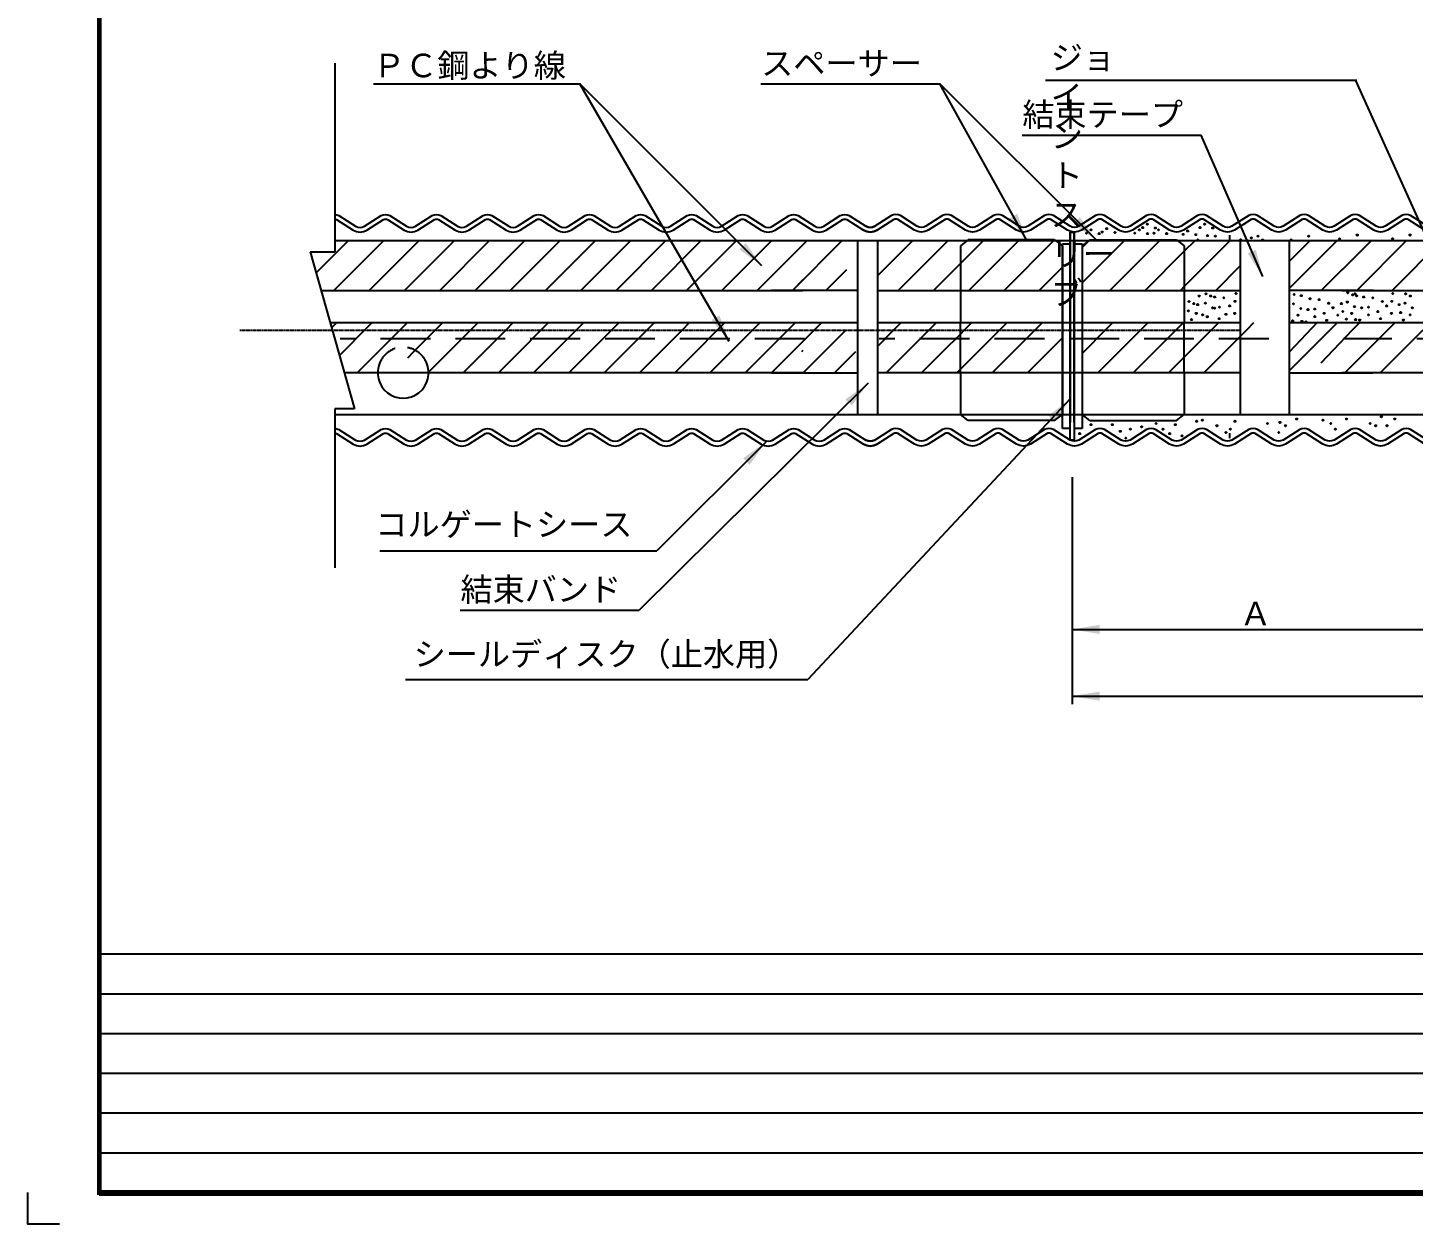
# Model space of a CAD drawing. Extents: x 510 to 34067, y -2197 to 5780.
# Drawn here: x 18567 to 20331, y 46 to 1570 of the extents above; entities that cross this region are included whole.
import ezdxf

# ---------------------------------------------------------------- set-up
doc = ezdxf.new("R2010")
doc.units = 0
doc.linetypes.add('CENTER', pattern=[2, 1.25, -0.25, 0.25, -0.25])
doc.linetypes.add('HIDDEN', pattern=[9.525, 6.35, -3.175])
doc.layers.get('0').update_dxf_attribs({"linetype": 'CONTINUOUS'})
doc.layers.get('DEFPOINTS').update_dxf_attribs({"linetype": 'CONTINUOUS'})
for name, color, linetype in [('DIM', 5, 'CONTINUOUS'), ('DRAW', 7, 'CONTINUOUS'), ('枠', 7, 'CONTINUOUS')]:
    doc.layers.add(name, color=color, linetype=linetype)
doc.styles.add('STYLE1', font='')
doc.styles.add('STYLE2', font='MSMINCHO.TTF')
doc.styles.get('STYLE1').set_extended_font_data('MS PGothic')
doc.dimstyles.get("Standard").update_dxf_attribs({"dimscale": 0, "dimtxt": 0.0001, "dimasz": 35, "dimexe": 0, "dimexo": 0, "dimgap": 0, "dimtad": 1, "dimdec": 4, "dimdsep": 46, "dimlunit": 6, "dimtxsty": 'STYLE2', "dimcen": 0, "dimadec": 0, "dimazin": 0, "dimtfac": 1, "dimtdec": 4, "dimtofl": 0, "dimtmove": 0, "dimatfit": 2, "dimfxl": 0, "dimtolj": 1, "dimtzin": 0, "dimarcsym": 0})
doc.dimstyles.new('STANDARD$7', dxfattribs={"dimscale": 0, "dimtxt": 0.0001, "dimasz": 35, "dimexe": 0, "dimexo": 0, "dimgap": 0, "dimtad": 1, "dimdec": 4, "dimdsep": 46, "dimlunit": 6, "dimtxsty": 'STYLE1', "dimcen": 0, "dimadec": 0, "dimazin": 0, "dimtfac": 1, "dimtdec": 4, "dimtofl": 0, "dimtmove": 0, "dimatfit": 2, "dimfxl": 0, "dimtolj": 1, "dimtzin": 0, "dimarcsym": 0})

# ---------------------------------------------------------------- blocks, each defined once
blk = doc.blocks.new('*D49')
at = {"layer": 'DEFPOINTS', "color": 0, "linetype": 'Continuous', "transparency": 16777216}
for p in [(19897, 718.5), (20901.3, 718.5), (20901.3, 718.5)]:
    blk.add_point(p, dxfattribs=at)
at = {"layer": 'DIM', "color": 0, "linetype": 'Continuous', "lineweight": -2, "transparency": 16777216}
blk.add_line((19932, 718.5), (20866.3, 718.5), dxfattribs=at)
at = {"layer": 'DIM', "color": 0, "linetype": 'Continuous', "transparency": 16777216}
for points in [[(19932, 724.4), (19932, 712.7), (19897, 718.5)], [(20866.3, 724.4), (20866.3, 712.7), (20901.3, 718.5)]]:
    blk.add_solid(points, dxfattribs=at)
at = {"layer": 'DIM', "color": 0, "linetype": 'Continuous', "transparency": 16777216, "insert": (20399.2, 718.5), "char_height": 0.0001, "attachment_point": 5, "style": 'STYLE2'}
blk.add_mtext('\\A1;1,004.2859', dxfattribs=at)
blk = doc.blocks.new('*D51')
at = {"layer": 'DEFPOINTS', "color": 0, "linetype": 'Continuous', "transparency": 16777216}
for p in [(19897, 803.5), (20397, 803.5), (20397, 803.5)]:
    blk.add_point(p, dxfattribs=at)
at = {"layer": 'DIM', "color": 0, "linetype": 'Continuous', "lineweight": -2, "transparency": 16777216}
blk.add_line((19932, 803.5), (20362, 803.5), dxfattribs=at)
at = {"layer": 'DIM', "color": 0, "linetype": 'Continuous', "transparency": 16777216}
for points in [[(19932, 809.4), (19932, 797.7), (19897, 803.5)], [(20362, 809.4), (20362, 797.7), (20397, 803.5)]]:
    blk.add_solid(points, dxfattribs=at)
at = {"layer": 'DIM', "color": 0, "linetype": 'Continuous', "transparency": 16777216, "insert": (20147, 803.5), "char_height": 0.0001, "attachment_point": 5, "style": 'STYLE2'}
blk.add_mtext('\\A1;500', dxfattribs=at)

msp = doc.modelspace()

# ---------------------------------------------------------------- linework, layer by layer
at = {"color": 0}
for p, q in [((18975.66228, 1298.81431), (18934.32012, 1257.47215)), ((19020.56356, 1298.81431), (18957.06356, 1235.31431)), ((18958.16658, 1298.81431), (20397.03625, 1298.81431)), ((19065.46484, 1298.81431), (19001.96484, 1235.31431)), ((19110.36612, 1298.81431), (19046.86612, 1235.31431)), ((19155.2674, 1298.81431), (19091.7674, 1235.31431)), ((19200.16868, 1298.81431), (19136.66868, 1235.31431)), ((19245.06996, 1298.81431), (19181.56996, 1235.31431)), ((19289.97124, 1298.81431), (19226.47124, 1235.31431)), ((19334.87252, 1298.81431), (19271.37252, 1235.31431)), ((19379.77381, 1298.81431), (19316.27381, 1235.31431)), ((19424.67509, 1298.81431), (19361.17509, 1235.31431)), ((19469.57637, 1298.81431), (19406.07637, 1235.31431)), ((19514.47765, 1298.81431), (19450.97765, 1235.31431)), ((19559.37893, 1298.81431), (19495.87893, 1235.31431)), ((19604.28021, 1298.81431), (19540.78021, 1235.31431)), ((19623.56616, 1298.81431), (19623.56616, 1077.06431)), ((19694.08277, 1298.81431), (19649.03752, 1253.76907)), ((19649.03752, 1298.81431), (19649.03752, 1077.06431)), ((19738.98405, 1298.81431), (19675.48405, 1235.31431)), ((19783.88533, 1298.81431), (19754.53625, 1269.46523)), ((19828.78661, 1298.81431), (19765.28661, 1235.31431)), ((19873.68789, 1298.81431), (19810.18789, 1235.31431)), ((19963.49045, 1298.81431), (19909.53625, 1244.86011)), ((19918.58917, 1298.81431), (19909.53625, 1289.76139)), ((20008.39173, 1298.81431), (19944.89173, 1235.31431)), ((20098.1943, 1298.81431), (20039.53625, 1240.15627)), ((20053.29301, 1298.81431), (20039.53625, 1285.05755)), ((20110.68767, 1298.81431), (20110.68767, 1077.06431)), ((20234.88837, 1299.22627), (20173.19779, 1237.53568)), ((20173.19779, 1298.81431), (20173.19779, 1077.06431)), ((20198.61573, 1297.66114), (20173.19779, 1272.2432)), ((20277.79942, 1298.81431), (20240.03498, 1261.04987)), ((20322.7007, 1298.81431), (20259.2007, 1235.31431)), ((20367.60198, 1298.81431), (20304.10198, 1235.31431)), ((19627.56888, 1280.58698), (19627.56888, 1280.58698)), ((20039.53625, 1285.05755), (19989.79301, 1235.31431)), ((19609.43328, 1261.59665), (19582.68328, 1234.84665)), ((19754.53625, 1269.46523), (19720.38533, 1235.31431)), ((19884.53625, 1264.76139), (19855.08917, 1235.31431)), ((20110.68767, 1266.40641), (20079.59558, 1235.31431)), ((20241.26369, 1262.47627), (20214.51369, 1235.72627)), ((18940.5797, 1235.31431), (19554.03752, 1235.31431)), ((19554.03752, 1248.57163), (19540.78021, 1235.31431)), ((19649.03752, 1235.31431), (20110.68767, 1235.31431)), ((20039.53625, 1240.15627), (20034.6943, 1235.31431)), ((20240.03498, 1235.31431), (20397.03625, 1235.31431)), ((18960.46484, 1193.81431), (18954.10119, 1187.45066)), ((18996.11612, 1184.56431), (18968.61612, 1157.06431)), ((19005.36612, 1193.81431), (18996.11612, 1184.56431)), ((19041.0174, 1184.56431), (19013.5174, 1157.06431)), ((19050.2674, 1193.81431), (19041.0174, 1184.56431)), ((19085.91868, 1184.56431), (19058.41868, 1157.06431)), ((19095.16868, 1193.81431), (19085.91868, 1184.56431)), ((19130.81996, 1184.56431), (19103.31996, 1157.06431)), ((19140.06996, 1193.81431), (19130.81996, 1184.56431)), ((19175.72124, 1184.56431), (19148.22124, 1157.06431)), ((19184.97124, 1193.81431), (19175.72124, 1184.56431)), ((19220.62252, 1184.56431), (19193.12252, 1157.06431)), ((19229.87252, 1193.81431), (19220.62252, 1184.56431)), ((19265.52381, 1184.56431), (19238.02381, 1157.06431)), ((19274.77381, 1193.81431), (19265.52381, 1184.56431)), ((19310.42509, 1184.56431), (19282.92509, 1157.06431)), ((19319.67509, 1193.81431), (19310.42509, 1184.56431)), ((19355.32637, 1184.56431), (19327.82637, 1157.06431)), ((19364.57637, 1193.81431), (19355.32637, 1184.56431)), ((19400.22765, 1184.56431), (19372.72765, 1157.06431)), ((19409.47765, 1193.81431), (19400.22765, 1184.56431)), ((19445.12893, 1184.56431), (19417.62893, 1157.06431)), ((19454.37893, 1193.81431), (19445.12893, 1184.56431)), ((19490.03021, 1184.56431), (19462.53021, 1157.06431)), ((19499.28021, 1193.81431), (19490.03021, 1184.56431)), ((19534.93149, 1184.56431), (19507.43149, 1157.06431)), ((19544.18149, 1193.81431), (19534.93149, 1184.56431)), ((19568.28478, 1184.42164), (19540.78478, 1156.92164)), ((19577.53478, 1193.67164), (19568.28478, 1184.42164)), ((19608.7698, 1184.42163), (19581.2698, 1156.92163)), ((19669.63533, 1184.56431), (19649.03752, 1163.96651)), ((19678.88533, 1193.81431), (19669.63533, 1184.56431)), ((19714.53661, 1184.56431), (19687.03661, 1157.06431)), ((19723.78661, 1193.81431), (19714.53661, 1184.56431)), ((19759.43789, 1184.56431), (19754.53625, 1179.66267)), ((19768.68789, 1193.81431), (19759.43789, 1184.56431)), ((19804.33917, 1184.56431), (19776.83917, 1157.06431)), ((19813.58917, 1193.81431), (19804.33917, 1184.56431)), ((19849.24045, 1184.56431), (19821.74045, 1157.06431)), ((19858.49045, 1193.81431), (19849.24045, 1184.56431)), ((19939.04301, 1184.56431), (19911.54301, 1157.06431)), ((19948.29301, 1193.81431), (19939.04301, 1184.56431)), ((19983.9443, 1184.56431), (19956.4443, 1157.06431)), ((19993.1943, 1193.81431), (19983.9443, 1184.56431)), ((20028.84558, 1184.56431), (20001.34558, 1157.06431)), ((20038.09558, 1193.81431), (20028.84558, 1184.56431)), ((20073.74686, 1184.56431), (20046.24686, 1157.06431)), ((20082.99686, 1193.81431), (20073.74686, 1184.56431)), ((20118.64814, 1184.56431), (20091.14814, 1157.06431)), ((20127.89814, 1193.81431), (20118.64814, 1184.56431)), ((20209.34652, 1194.9771), (20173.19779, 1156.68086)), ((20234.00825, 1193.67164), (20173.19779, 1132.86118)), ((20234.00825, 1193.67164), (20173.19779, 1132.86118)), ((20234.00825, 1193.67164), (20173.19779, 1132.86118)), ((20253.35198, 1184.56431), (20213.6336, 1142.48635)), ((20262.60198, 1193.81431), (20253.35198, 1184.56431)), ((20298.25326, 1184.56431), (20270.75326, 1157.06431)), ((20307.50326, 1193.81431), (20298.25326, 1184.56431)), ((20343.15454, 1184.56431), (20315.65454, 1157.06431)), ((19754.53625, 1179.66267), (19731.93789, 1157.06431)), ((19884.53625, 1174.95883), (19866.64173, 1157.06431)), ((18968.61612, 1157.06431), (18963.99172, 1152.43991)), ((19013.5174, 1157.06431), (18986.7674, 1130.31431)), ((19058.41868, 1157.06431), (19050.4796, 1149.12523)), ((19103.31996, 1157.06431), (19076.56996, 1130.31431)), ((19148.22124, 1157.06431), (19121.47124, 1130.31431)), ((19193.12252, 1157.06431), (19166.37252, 1130.31431)), ((19238.02381, 1157.06431), (19211.27381, 1130.31431)), ((19282.92509, 1157.06431), (19256.17509, 1130.31431)), ((19327.82637, 1157.06431), (19301.07637, 1130.31431)), ((19372.72765, 1157.06431), (19345.97765, 1130.31431)), ((19417.62893, 1157.06431), (19390.87893, 1130.31431)), ((19462.53021, 1157.06431), (19435.78021, 1130.31431)), ((19507.43149, 1157.06431), (19480.68149, 1130.31431)), ((19540.78478, 1156.92164), (19514.03478, 1130.17164)), ((19554.03752, 1158.76907), (19552.33277, 1157.06431)), ((19581.2698, 1156.92163), (19554.5198, 1130.17163)), ((19620.87471, 1156.92164), (19594.12471, 1130.17164)), ((19687.03661, 1157.06431), (19660.28661, 1130.31431)), ((19731.93789, 1157.06431), (19705.18789, 1130.31431)), ((19776.83917, 1157.06431), (19754.53625, 1134.76139)), ((19821.74045, 1157.06431), (19794.99045, 1130.31431)), ((19866.64173, 1157.06431), (19839.89173, 1130.31431)), ((19911.54301, 1157.06431), (19909.53625, 1155.05755)), ((19956.4443, 1157.06431), (19929.6943, 1130.31431)), ((20001.34558, 1157.06431), (19974.59558, 1130.31431)), ((20039.53625, 1150.35371), (20019.49686, 1130.31431)), ((20046.24686, 1157.06431), (20039.53625, 1150.35371)), ((20091.14814, 1157.06431), (20064.39814, 1130.31431)), ((20270.75326, 1157.06431), (20244.00326, 1130.31431)), ((20315.65454, 1157.06431), (20288.90454, 1130.31431)), ((19754.53625, 1134.76139), (19750.08917, 1130.31431)), ((20110.68767, 1131.70257), (20109.29942, 1130.31431))]:
    msp.add_line(p, q, dxfattribs=at)
for p, q in [((19514.03477, 1235.72626), (19623.16831, 1235.72626)), ((20173.19779, 1235.72626), (20280.5219, 1235.72626)), ((19514.03477, 1194.38404), (19623.16831, 1194.38404)), ((20173.19779, 1194.38404), (20279.64179, 1194.38404)), ((19514.03479, 1130.17164), (19623.16833, 1130.17164)), ((20173.19779, 1130.17164), (20279.64179, 1130.17164))]:
    msp.add_line(p, q)
msp.add_lwpolyline([(18658.29709, 83.42352), (26758.29709, 83.42352), (26758.29709, 5739.42352), (18658.29709, 5739.42352)], close=True)
for centre in [(19915.0746, 1308.12043), (19920.90825, 1312.39297), (19931.24652, 1307.62507), (19935.11643, 1309.55083), (19940.95008, 1313.82337), (19951.28835, 1309.05547), (19976.63159, 1308.12043), (19982.46523, 1312.39297), (19986.65248, 1315.27236), (19992.48612, 1319.5449), (19992.80351, 1307.62507), (20000.96809, 1308.12043), (20002.8244, 1314.777), (20006.80174, 1312.39297), (20017.14001, 1307.62507), (20038.18857, 1306.69006), (20044.02222, 1310.96259), (20054.36049, 1306.19469), (20059.66194, 1315.27236), (20065.49559, 1319.5449), (20069.17642, 1305.08271), (20075.83386, 1314.777), (20259.83786, 1305.69962), (20327.12106, 1305.69962), (20056.90624, 1299.51951), (20079.17332, 1304.28741), (20111.30542, 1299.51951), (20125.00714, 1302.22196), (20133.5725, 1304.28741), (20139.3227, 1299.36118), (20175.72553, 1299.51951), (20197.99261, 1304.28741), (20237.57078, 1300.93172), (20304.85398, 1300.93172), (20045.66982, 1221.16504), (20051.765, 1218.4818), (20056.80337, 1217.19179), (20058.53625, 1228.06886), (20066.44926, 1218.94596), (20067.24451, 1230.86569), (20073.3397, 1228.18246), (20078.37806, 1226.89245), (20090.04, 1225.79851), (20104.14814, 1221.3299), (20105.47177, 1231.36106), (20178.72704, 1218.07931), (20179.52229, 1229.99904), (20188.56919, 1228.58684), (20199.70274, 1224.61359), (20211.36467, 1223.51966), (20223.4269, 1218.89257), (20239.68967, 1218.46956), (20247.1138, 1220.35817), (20247.90905, 1232.2779), (20254.00424, 1229.59466), (20256.95595, 1230.86569), (20259.04261, 1228.30466), (20268.0895, 1226.89245), (20279.75144, 1225.79851), (20291.81366, 1221.17143), (20303.88051, 1221.3299), (20305.20415, 1231.36106), (20313.15669, 1217.05735), (20320.58082, 1218.94596), (20321.37607, 1230.86569), (20327.47125, 1228.18246), (20044.87456, 1209.2453), (20054.87291, 1205.97226), (20062.89855, 1204.17811), (20068.87283, 1201.7149), (20075.72546, 1213.08411), (20078.37806, 1212.58876), (20084.09011, 1199.28213), (20084.47325, 1213.87877), (20092.61181, 1204.75587), (20097.51924, 1215.46807), (20103.75127, 1205.97283), (20184.31108, 1203.69341), (20188.00324, 1212.21746), (20197.05013, 1210.80525), (20205.79792, 1211.59991), (20205.79792, 1201.86882), (20217.70068, 1206.01911), (20228.86485, 1213.18921), (20235.09689, 1203.69398), (20241.54705, 1208.43842), (20252.69784, 1205.97226), (20256.39, 1214.49632), (20265.43689, 1213.08411), (20274.18468, 1213.87877), (20274.18468, 1204.14767), (20286.08744, 1208.29797), (20289.40197, 1199.28213), (20297.25161, 1215.46807), (20303.48365, 1205.97283), (20315.01406, 1207.02621), (20327.14089, 1204.14767), (20329.85701, 1213.08411), (20048.78599, 1198.06575), (20177.61547, 1196.39508), (20189.36322, 1195.78689), (20194.65886, 1195.1787), (20221.01521, 1197.00328), (20246.00223, 1198.67394), (20257.74998, 1198.06575), (20263.04562, 1197.45756), (20318.61919, 1197.45756), (19920.8684, 1064.31643), (19948.06799, 1064.31643), (19970.9729, 1058.5949), (19985.28847, 1061.45568), (20003.89871, 1065.74683), (20012.48806, 1058.5949), (20028.23521, 1064.31643), (20055.4348, 1068.60758), (20062.59256, 1070.03798), (20081.2028, 1062.88605), (20098.3815, 1058.5949), (20104.10776, 1068.60758), (20145.62292, 1065.74683), (20161.37002, 1067.17721), (20168.52783, 1062.88605), (20182.8434, 1071.46836), (20216.1317, 1070.05358), (20226.1526, 1065.76242), (20231.87886, 1058.61049), (20246.19443, 1071.48395), (20276.25715, 1065.76242), (20283.41491, 1062.90165), (20290.57271, 1074.34473), (20297.73047, 1062.90165), (20307.75141, 1071.48395), (19906.55278, 1052.87337), (19958.08888, 1055.73412), (19965.24664, 1047.15182), (20021.0774, 1052.87337), (20036.82456, 1050.01259), (20092.65528, 1054.30375), (20159.93848, 1054.30375)]:
    msp.add_circle(centre, 0.79466, dxfattribs=at)
at = {"layer": 'DIM', "color": 0, "linetype": 'Continuous'}
for p, q in [((20259.12254, 1502.53326), (19862.87837, 1502.53326)), ((19007.29734, 1498.36289), (19270.21239, 1498.36289)), ((19500.67644, 1498.36289), (19728.57387, 1498.36289)), ((19833.19549, 1433.0477), (20061.09292, 1433.0477)), ((19897.03625, 997.44774), (19897.03625, 793.52664)), ((19015.32085, 903.58505), (19368.31523, 903.58505)), ((19117.89494, 828.20978), (19345.79238, 828.20978)), ((19897.03625, 804.94774), (19897.03625, 708.52664)), ((19897.03625, 803.52664), (20397.03625, 803.52664)), ((19048.34548, 739.84216), (19560.28352, 739.84216)), ((19897.03625, 718.52664), (20901.32219, 718.52664))]:
    msp.add_line(p, q, dxfattribs=at)
at = {"layer": 'DRAW', "color": 0, "linetype": 'Continuous'}
for p, q in [((18958.16658, 1524.56431), (18958.16658, 1284.56431)), ((19894.53625, 1309.57551), (19894.53625, 1067.06431)), ((19899.53625, 1067.06431), (19899.53625, 1309.57551)), ((19764.53625, 1299.56431), (19754.53625, 1292.06431)), ((19754.53625, 1292.06431), (19754.53625, 1193.81431)), ((19874.53625, 1299.56431), (19764.53625, 1299.56431)), ((19874.53625, 1299.56431), (19884.53625, 1292.06431)), ((19884.53625, 1294.57551), (19894.53625, 1294.57551)), ((19884.53625, 1059.33517), (19884.53625, 1294.57551)), ((19884.53625, 1292.06431), (19884.53625, 1077.06431)), ((19899.53625, 1294.57551), (19909.53625, 1294.57551)), ((19919.53625, 1299.56431), (19909.53625, 1292.06431)), ((19909.53625, 1294.57551), (19909.53625, 1059.33517)), ((19909.53625, 1292.06431), (19909.53625, 1077.06431)), ((19919.53625, 1299.56431), (20029.53625, 1299.56431)), ((20029.53625, 1299.56431), (20039.53625, 1292.06431)), ((20039.53625, 1292.06431), (20039.53625, 1193.81431)), ((18926.66658, 1284.56431), (18983.16658, 1084.56431)), ((19754.53625, 1130.31431), (19754.53625, 1077.06431)), ((20039.53625, 1130.31431), (20039.53625, 1077.06431)), ((18958.16658, 1084.56431), (18958.16658, 882.06431)), ((18983.16658, 1084.56431), (18958.16658, 1084.56431)), ((19764.53625, 1069.56431), (19754.53625, 1077.06431)), ((19874.53625, 1069.56431), (19884.53625, 1077.06431)), ((19919.53625, 1069.56431), (19909.53625, 1077.06431)), ((20029.53625, 1069.56431), (20039.53625, 1077.06431)), ((19894.53625, 1059.33517), (19884.53625, 1059.33517)), ((19909.53625, 1059.33517), (19899.53625, 1059.33517))]:
    msp.add_line(p, q, dxfattribs=at)
at = {"layer": 'DRAW', "color": 0}
for p, q in [((20097.03625, 1305.7089), (20097.03625, 1299.67497)), ((18926.66658, 1284.56431), (18958.16658, 1284.56431)), ((19554.03752, 1193.81431), (18952.30345, 1193.81431)), ((20110.68767, 1193.81431), (19649.03752, 1193.81431)), ((19754.53625, 1130.31431), (19754.53625, 1193.81431)), ((20039.53625, 1130.31431), (20039.53625, 1193.81431)), ((20397.03625, 1193.81431), (20240.03498, 1193.81431)), ((19554.03752, 1130.31431), (18970.2422, 1130.31431)), ((20110.68767, 1130.31431), (19649.03752, 1130.31431)), ((20397.03625, 1130.31431), (20240.03498, 1130.31431)), ((18958.16658, 1077.06431), (20803.83823, 1077.06431)), ((19874.53625, 1069.56431), (19764.53625, 1069.56431)), ((19919.53625, 1069.56431), (20029.53625, 1069.56431)), ((20097.03625, 1053.29763), (20097.03625, 1047.21249))]:
    msp.add_line(p, q, dxfattribs=at)
at = {"layer": 'DRAW', "color": 0, "linetype": 'CENTER'}
msp.add_line((18837.24255, 1184.56431), (20110.68767, 1184.56431), dxfattribs=at)
at = {"layer": 'DRAW', "color": 0, "linetype": 'HIDDEN', "ltscale": 10}
for p, q in [((19556.21907, 1173.71411), (18964.86688, 1173.71411)), ((20147.21653, 1173.71411), (19651.21907, 1173.71411)), ((20399.2178, 1173.71411), (20242.21653, 1173.71411))]:
    msp.add_line(p, q, dxfattribs=at)
at = {"layer": 'DRAW', "color": 0, "linetype": 'Continuous', "flags": 128}
for points in [[(18958.16658, 1332.05465, -0.1297874946), (18963.35211, 1330.44624), (18984.63154, 1317.19115, 0.2869567914), (18995.90904, 1317.19115), (19017.07462, 1330.44624, -0.2869567914), (19028.35211, 1330.44624), (19049.51769, 1317.19115, 0.2869567914), (19060.79518, 1317.19115), (19081.96076, 1330.44624, -0.2869567914), (19093.23826, 1330.44624), (19114.40384, 1317.19115, 0.2869567914), (19125.68133, 1317.19115), (19146.96076, 1330.44624, -0.2869567914), (19158.23826, 1330.44624), (19179.51769, 1317.19115, 0.2869567914), (19190.79518, 1317.19115), (19211.96076, 1330.44624, -0.2869567914), (19223.23826, 1330.44624), (19244.40384, 1317.19115, 0.2869567914), (19255.68133, 1317.19115), (19276.84691, 1330.44624, -0.2869567914), (19288.1244, 1330.44624), (19309.28998, 1317.19115, 0.2869567914), (19320.56747, 1317.19115), (19341.84691, 1330.44624, -0.2869567914), (19353.1244, 1330.44624), (19374.40384, 1317.19115, 0.2869567914), (19385.68133, 1317.19115), (19406.84691, 1330.44624, -0.2869567914), (19418.1244, 1330.44624), (19439.28998, 1317.19115, 0.2869567914), (19450.56747, 1317.19115), (19471.73305, 1330.44624, -0.2869567914), (19483.01055, 1330.44624), (19504.17613, 1317.19115, 0.2869567914), (19515.45362, 1317.19115), (19536.73305, 1330.44624, -0.2869567914), (19548.01055, 1330.44624), (19569.28998, 1317.19115, 0.2869567914), (19580.56747, 1317.19115), (19601.73305, 1330.44624, -0.2869567914), (19613.01055, 1330.44624), (19634.28998, 1317.19115, 0.2869567914), (19645.56747, 1317.19115)], [(18958.16658, 1326.0421, -0.1159830086), (18960.17426, 1325.35691), (18981.45514, 1312.10091, 0.2868918502), (18999.09226, 1312.10518), (19020.25735, 1325.35996, -0.2867878361), (19025.16938, 1325.35996), (19046.33447, 1312.10518, 0.2870225779), (19063.9784, 1312.10518), (19085.14349, 1325.35996, -0.286787836), (19090.05553, 1325.35996), (19111.22062, 1312.10518, 0.2868918502), (19128.85773, 1312.10091), (19150.13862, 1325.35691, -0.2874594438), (19155.0604, 1325.35691), (19176.34129, 1312.10091, 0.2868918552), (19193.9784, 1312.10518), (19215.14349, 1325.35996, -0.2867878362), (19220.05553, 1325.35996), (19241.22062, 1312.10518, 0.287022593), (19258.86455, 1312.10518), (19280.02964, 1325.35996, -0.2867878362), (19284.94167, 1325.35996), (19306.10676, 1312.10518, 0.2868918552), (19323.74388, 1312.10091), (19345.02476, 1325.35691, -0.2874594437), (19349.94655, 1325.35691), (19371.22743, 1312.10091, 0.2868918551), (19388.86455, 1312.10518), (19410.02964, 1325.35996, -0.2867878361), (19414.94167, 1325.35996), (19436.10676, 1312.10518, 0.2870225929), (19453.75069, 1312.10518), (19474.91578, 1325.35996, -0.2867878362), (19479.82782, 1325.35996), (19500.99291, 1312.10518, 0.2868918552), (19518.63002, 1312.10091), (19539.91091, 1325.35691, -0.2874594437), (19544.83269, 1325.35691), (19566.11358, 1312.10091, 0.2868918552), (19583.75069, 1312.10518), (19604.91578, 1325.35996, -0.28712361), (19609.83269, 1325.35691), (19631.11358, 1312.10091, 0.2868589589), (19648.74898, 1312.1041)], [(20345.89188, 1312.10091), (20324.611, 1325.35691, 0.2874594437), (20319.68921, 1325.35691), (20298.40833, 1312.10091, -0.2868918502), (20280.77121, 1312.10518), (20259.60612, 1325.35996, 0.2867878361), (20254.69409, 1325.35996), (20233.529, 1312.10518, -0.2870225779), (20215.88507, 1312.10518), (20194.71998, 1325.35996, 0.286787836), (20189.80794, 1325.35996), (20168.64285, 1312.10518, -0.2868918502), (20151.00574, 1312.10091), (20129.72485, 1325.35691, 0.2874594438), (20124.80307, 1325.35691), (20103.52218, 1312.10091, -0.2868918552), (20085.88507, 1312.10518), (20064.71998, 1325.35996, 0.2867878362), (20059.80794, 1325.35996), (20038.64285, 1312.10518, -0.287022593), (20020.99892, 1312.10518), (19999.83383, 1325.35996, 0.2867878362), (19994.9218, 1325.35996), (19973.75671, 1312.10518, -0.2868918552), (19956.11959, 1312.10091), (19934.83871, 1325.35691, 0.2874594437), (19929.91692, 1325.35691), (19908.63604, 1312.10091, -0.2868918551), (19890.99892, 1312.10518), (19869.83383, 1325.35996, 0.2867878361), (19864.9218, 1325.35996), (19843.75671, 1312.10518, -0.2870225929), (19826.11278, 1312.10518), (19804.94769, 1325.35996, 0.2867878362), (19800.03565, 1325.35996), (19778.87056, 1312.10518, -0.2868918552), (19761.23345, 1312.10091), (19739.95256, 1325.35691, 0.2874594437), (19735.03078, 1325.35691), (19713.74989, 1312.10091, -0.2868918552), (19696.11278, 1312.10518), (19674.94769, 1325.35996, 0.28712361), (19670.03078, 1325.35691), (19648.74989, 1312.10091, -0.2868589589), (19631.11449, 1312.1041)], [(20349.06829, 1317.19115), (20327.78885, 1330.44624, 0.2869567914), (20316.51136, 1330.44624), (20295.23192, 1317.19115, -0.2869567914), (20283.95443, 1317.19115), (20262.78885, 1330.44624, 0.2869567914), (20251.51136, 1330.44624), (20230.34578, 1317.19115, -0.2869567914), (20219.06829, 1317.19115), (20197.90271, 1330.44624, 0.2869567914), (20186.62521, 1330.44624), (20165.45963, 1317.19115, -0.2869567914), (20154.18214, 1317.19115), (20132.90271, 1330.44624, 0.2869567914), (20121.62521, 1330.44624), (20100.34578, 1317.19115, -0.2869567914), (20089.06829, 1317.19115), (20067.90271, 1330.44624, 0.2869567914), (20056.62521, 1330.44624), (20035.45963, 1317.19115, -0.2869567914), (20024.18214, 1317.19115), (20003.01656, 1330.44624, 0.2869567914), (19991.73907, 1330.44624), (19970.57349, 1317.19115, -0.2869567914), (19959.29599, 1317.19115), (19938.01656, 1330.44624, 0.2869567914), (19926.73907, 1330.44624), (19905.45963, 1317.19115, -0.2869567914), (19894.18214, 1317.19115), (19873.01656, 1330.44624, 0.2869567914), (19861.73907, 1330.44624), (19840.57349, 1317.19115, -0.2869567914), (19829.29599, 1317.19115), (19808.13042, 1330.44624, 0.2869567914), (19796.85292, 1330.44624), (19775.68734, 1317.19115, -0.2869567914), (19764.40985, 1317.19115), (19743.13042, 1330.44624, 0.2869567914), (19731.85292, 1330.44624), (19710.57349, 1317.19115, -0.2869567914), (19699.29599, 1317.19115), (19678.13042, 1330.44624, 0.2869567914), (19666.85292, 1330.44624), (19645.57349, 1317.19115, -0.2869567914), (19634.29599, 1317.19115)], [(18958.16658, 1059.56013, -0.1297874946), (18963.35211, 1057.95171), (18984.63154, 1044.69663, 0.2869567914), (18995.90904, 1044.69663), (19017.07462, 1057.95171, -0.2869567914), (19028.35211, 1057.95171), (19049.51769, 1044.69663, 0.2869567914), (19060.79518, 1044.69663), (19081.96076, 1057.95171, -0.2869567914), (19093.23826, 1057.95171), (19114.40384, 1044.69663, 0.2869567914), (19125.68133, 1044.69663), (19146.96076, 1057.95171, -0.2869567914), (19158.23826, 1057.95171), (19179.51769, 1044.69663, 0.2869567914), (19190.79518, 1044.69663), (19211.96076, 1057.95171, -0.2869567914), (19223.23826, 1057.95171), (19244.40384, 1044.69663, 0.2869567914), (19255.68133, 1044.69663), (19276.84691, 1057.95171, -0.2869567914), (19288.1244, 1057.95171), (19309.28998, 1044.69663, 0.2869567914), (19320.56747, 1044.69663), (19341.84691, 1057.95171, -0.2869567914), (19353.1244, 1057.95171), (19374.40384, 1044.69663, 0.2869567914), (19385.68133, 1044.69663), (19406.84691, 1057.95171, -0.2869567914), (19418.1244, 1057.95171), (19439.28998, 1044.69663, 0.2869567914), (19450.56747, 1044.69663), (19471.73305, 1057.95171, -0.2869567914), (19483.01055, 1057.95171), (19504.17613, 1044.69663, 0.2869567914), (19515.45362, 1044.69663), (19536.73305, 1057.95171, -0.2869567914), (19548.01055, 1057.95171), (19569.28998, 1044.69663, 0.2869567914), (19580.56747, 1044.69663), (19601.73305, 1057.95171, -0.2869567914), (19613.01055, 1057.95171), (19634.28998, 1044.69663, 0.2869567914), (19645.56747, 1044.69663)], [(20349.06829, 1044.69663), (20327.78885, 1057.95171, 0.2869567914), (20316.51136, 1057.95171), (20295.23192, 1044.69663, -0.2869567914), (20283.95443, 1044.69663), (20262.78885, 1057.95171, 0.2869567914), (20251.51136, 1057.95171), (20230.34578, 1044.69663, -0.2869567914), (20219.06829, 1044.69663), (20197.90271, 1057.95171, 0.2869567914), (20186.62521, 1057.95171), (20165.45963, 1044.69663, -0.2869567914), (20154.18214, 1044.69663), (20132.90271, 1057.95171, 0.2869567914), (20121.62521, 1057.95171), (20100.34578, 1044.69663, -0.2869567914), (20089.06829, 1044.69663), (20067.90271, 1057.95171, 0.2869567914), (20056.62521, 1057.95171), (20035.45963, 1044.69663, -0.2869567914), (20024.18214, 1044.69663), (20003.01656, 1057.95171, 0.2869567914), (19991.73907, 1057.95171), (19970.57349, 1044.69663, -0.2869567914), (19959.29599, 1044.69663), (19938.01656, 1057.95171, 0.2869567914), (19926.73907, 1057.95171), (19905.45963, 1044.69663, -0.2869567914), (19894.18214, 1044.69663), (19873.01656, 1057.95171, 0.2869567914), (19861.73907, 1057.95171), (19840.57349, 1044.69663, -0.2869567914), (19829.29599, 1044.69663), (19808.13042, 1057.95171, 0.2869567914), (19796.85292, 1057.95171), (19775.68734, 1044.69663, -0.2869567914), (19764.40985, 1044.69663), (19743.13042, 1057.95171, 0.2869567914), (19731.85292, 1057.95171), (19710.57349, 1044.69663, -0.2869567914), (19699.29599, 1044.69663), (19678.13042, 1057.95171, 0.2869567914), (19666.85292, 1057.95171), (19645.57349, 1044.69663, -0.2869567914), (19634.29599, 1044.69663)], [(18958.16658, 1053.54757, -0.1159830086), (18960.17426, 1052.86238), (18981.45514, 1039.60639, 0.2868918502), (18999.09226, 1039.61065), (19020.25735, 1052.86543, -0.2867878361), (19025.16938, 1052.86543), (19046.33447, 1039.61065, 0.2870225779), (19063.9784, 1039.61065), (19085.14349, 1052.86543, -0.286787836), (19090.05553, 1052.86543), (19111.22062, 1039.61065, 0.2868918502), (19128.85773, 1039.60639), (19150.13862, 1052.86238, -0.2874594438), (19155.0604, 1052.86238), (19176.34129, 1039.60639, 0.2868918552), (19193.9784, 1039.61065), (19215.14349, 1052.86543, -0.2867878362), (19220.05553, 1052.86543), (19241.22062, 1039.61065, 0.287022593), (19258.86455, 1039.61065), (19280.02964, 1052.86543, -0.2867878362), (19284.94167, 1052.86543), (19306.10676, 1039.61065, 0.2868918552), (19323.74388, 1039.60639), (19345.02476, 1052.86238, -0.2874594437), (19349.94655, 1052.86238), (19371.22743, 1039.60639, 0.2868918551), (19388.86455, 1039.61065), (19410.02964, 1052.86543, -0.2867878361), (19414.94167, 1052.86543), (19436.10676, 1039.61065, 0.2870225929), (19453.75069, 1039.61065), (19474.91578, 1052.86543, -0.2867878362), (19479.82782, 1052.86543), (19500.99291, 1039.61065, 0.2868918552), (19518.63002, 1039.60639), (19539.91091, 1052.86238, -0.2874594437), (19544.83269, 1052.86238), (19566.11358, 1039.60639, 0.2868918552), (19583.75069, 1039.61065), (19604.91578, 1052.86543, -0.28712361), (19609.83269, 1052.86238), (19631.11358, 1039.60639, 0.2868589589), (19648.74898, 1039.60958)], [(20345.89188, 1039.60639), (20324.611, 1052.86238, 0.2874594437), (20319.68921, 1052.86238), (20298.40833, 1039.60639, -0.2868918502), (20280.77121, 1039.61065), (20259.60612, 1052.86543, 0.2867878361), (20254.69409, 1052.86543), (20233.529, 1039.61065, -0.2870225779), (20215.88507, 1039.61065), (20194.71998, 1052.86543, 0.286787836), (20189.80794, 1052.86543), (20168.64285, 1039.61065, -0.2868918502), (20151.00574, 1039.60639), (20129.72485, 1052.86238, 0.2874594438), (20124.80307, 1052.86238), (20103.52218, 1039.60639, -0.2868918552), (20085.88507, 1039.61065), (20064.71998, 1052.86543, 0.2867878362), (20059.80794, 1052.86543), (20038.64285, 1039.61065, -0.287022593), (20020.99892, 1039.61065), (19999.83383, 1052.86543, 0.2867878362), (19994.9218, 1052.86543), (19973.75671, 1039.61065, -0.2868918552), (19956.11959, 1039.60639), (19934.83871, 1052.86238, 0.2874594437), (19929.91692, 1052.86238), (19908.63604, 1039.60639, -0.2868918551), (19890.99892, 1039.61065), (19869.83383, 1052.86543, 0.2867878361), (19864.9218, 1052.86543), (19843.75671, 1039.61065, -0.2870225929), (19826.11278, 1039.61065), (19804.94769, 1052.86543, 0.2867878362), (19800.03565, 1052.86543), (19778.87056, 1039.61065, -0.2868918552), (19761.23345, 1039.60639), (19739.95256, 1052.86238, 0.2874594437), (19735.03078, 1052.86238), (19713.74989, 1039.60639, -0.2868918552), (19696.11278, 1039.61065), (19674.94769, 1052.86543, 0.28712361), (19670.03078, 1052.86238), (19648.74989, 1039.60639, -0.2868589589), (19631.11449, 1039.60958)]]:
    msp.add_lwpolyline(points, format="xyb", dxfattribs=at)
at = {"layer": 'DRAW', "color": 0, "linetype": 'Continuous'}
msp.add_lwpolyline([(19894.53625, 1309.57551), (19899.53625, 1309.57551), (19899.53625, 1044.33517), (19894.53625, 1044.33517)], close=True, dxfattribs=at)
at = {"layer": 'DRAW', "color": 0, "linetype": 'HIDDEN', "ltscale": 5}
msp.add_arc((19045.15534, 1130.31431), 32.5, 24.05995139, 155.94004861, dxfattribs=at)
at = {"layer": 'DRAW', "color": 0}
msp.add_arc((19045.15534, 1130.31431), 32.5, 155.94004861, 24.05995139, dxfattribs=at)
at = {"layer": '枠', "linetype": 'Continuous'}
for p, q in [((18658.29709, 390.21102), (26758.29709, 390.21102)), ((18658.29709, 339.58602), (25178.79709, 339.58602)), ((18658.29709, 288.96102), (26758.29709, 288.96102)), ((18658.29709, 238.33602), (25178.79709, 238.33602)), ((18658.29709, 187.71102), (26758.29709, 187.71102)), ((18658.29709, 137.08602), (25178.79709, 137.08602))]:
    msp.add_line(p, q, dxfattribs=at)
at = {"layer": '枠', "linetype": 'Continuous', "const_width": 6.075}
for points in [[(18658.29709, 83.42352), (18658.29709, 5742.46102)], [(18658.29709, 86.46102), (26758.29709, 86.46102)]]:
    msp.add_lwpolyline(points, dxfattribs=at)
at = {"layer": '枠'}
msp.add_lwpolyline([(18607.67209, 45.96102), (18567.17209, 45.96102), (18567.17209, 86.46102)], dxfattribs=at)

# ---------------------------------------------------------------- texts
at = {"layer": 'DIM', "color": 0, "linetype": 'Continuous', "style": 'STYLE2'}
for s, p in [('ＰＣ鋼より線', (19006.83561, 1506.6602)), ('スペーサー', (19500.90051, 1509.55718)), ('結束テープ', (19833.41956, 1444.24199)), ('コルゲートシース', (19009.73127, 922.3223)), ('結束バンド', (19118.11902, 839.40407)), ('Ａ\u3000', (20109.95748, 808.61862)), ('シールディスク（止水用）', (19058.49718, 757.09442))]:
    msp.add_text(s, height=30, dxfattribs=at).set_placement(p)
at = {"layer": 'DIM', "color": 0, "linetype": 'Continuous', "insert": (19869.56929, 1546.71099), "char_height": 30, "width": 1, "attachment_point": 1, "style": 'STYLE2'}
msp.add_mtext('ジョイントスリーブ', dxfattribs=at)

# ---------------------------------------------------------------- dimensions: what is measured, and where the dimension line sits
at = {"layer": 'DIM', "color": 0, "linetype": 'Continuous'}
for base, p1, p2, picture, middle in [((20397.03625, 803.52664), (19897.03625, 803.52664), (20397.03625, 803.52664), '*D51', (20147.03625, 803.52669)), ((20901.32219, 718.52664), (19897.03625, 718.52664), (20901.32219, 718.52664), '*D49', (20399.17922, 718.5267))]:
    dim = msp.add_linear_dim(base=base, p1=p1, p2=p2, dimstyle='Standard', override={"dimscale": 1}, dxfattribs=at)
    dim.commit()
    dim.dimension.update_dxf_attribs({"geometry": picture, "text_midpoint": middle})

# ---------------------------------------------------------------- leaders
msp.add_leader([(20452.15011, 1071.46878), (20258.17906, 1502.49556)], dimstyle='STANDARD$7', override={"dimscale": 1, "dimgap": 0, "dimtad": 0})
for points in [[(19501.86097, 1266.71431), (19270.21239, 1498.36289)], [(19927.37245, 1299.56431), (19728.57387, 1498.36289)], [(19838.9598, 1299.47561), (19728.57387, 1498.36289)], [(20139.53337, 1252.75822), (20061.09292, 1433.0477)], [(19637.14776, 1117.08152), (19345.79238, 828.20978)], [(19894.53625, 1097.07755), (19560.28352, 739.84216)], [(19506.89593, 1042.16574), (19368.31523, 903.58505)]]:
    msp.add_leader(points, dimstyle='STANDARD$7', override={"dimscale": 1}, dxfattribs=at)
at = {"layer": 'DIM', "color": 0}
msp.add_leader([(19460.36059, 1170.13504), (19270.21239, 1498.36289)], dimstyle='STANDARD$7', override={"dimscale": 1}, dxfattribs=at)

doc.saveas('drawing.dxf')
